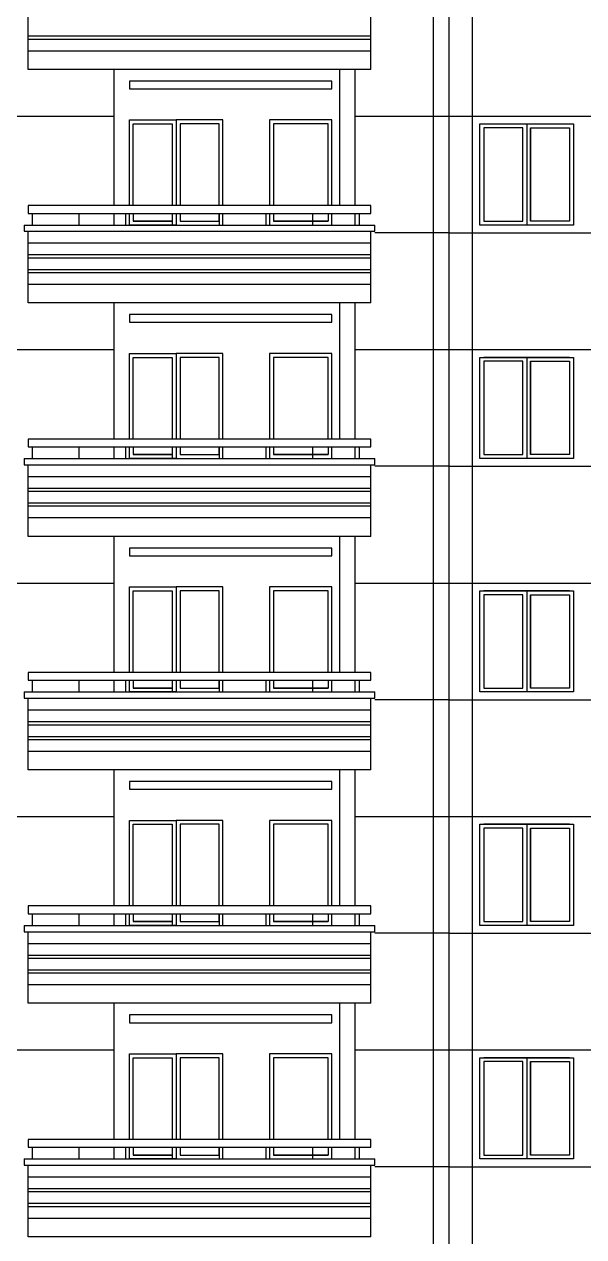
# Model space of a CAD drawing. Header units: millimetres. Extents: x 67970 to 141970, y -58804 to -6404.
# Drawn here: x 117048 to 124230, y -37526 to -21946 of the extents above; entities that cross this region are included whole.
import ezdxf

# ---------------------------------------------------------------- set-up
doc = ezdxf.new("R2010")
doc.units = ezdxf.units.MM
doc.header["$LTSCALE"] = 200
doc.header["$MEASUREMENT"] = 0
doc.layers.add('DIM', color=4, linetype='CONTINUOUS')
doc.layers.add('MDUNG', color=3, linetype='CONTINUOUS')

msp = doc.modelspace()

# ---------------------------------------------------------------- linework, layer by layer
at = {"layer": 'DIM', "color": 4}
for p, q in [((117097.7, -22526.2), (117097.7, -21606.2)), ((121497.7, -22526.2), (121497.7, -21606.2)), ((117097.7, -22096.2), (121497.7, -22096.2)), ((117097.7, -22136.2), (121497.7, -22136.2)), ((117097.7, -22286.2), (121497.7, -22286.2)), ((121497.7, -22526.2), (117097.7, -22526.2)), ((121497.7, -24376.2), (121497.7, -24276.2)), ((117147.7, -24378.2), (117147.7, -24526.2)), ((117747.7, -24378.2), (117747.7, -24526.2)), ((118197.7, -24376.2), (118197.7, -24526.2)), ((118347.7, -24378.2), (118347.7, -24526.2)), ((118947.7, -24378.2), (118947.7, -24526.2)), ((119547.7, -24378.2), (119547.7, -24526.2)), ((120147.7, -24378.2), (120147.7, -24526.2)), ((120747.7, -24378.2), (120747.7, -24526.2)), ((121297.7, -24526.2), (121297.7, -24376.2)), ((121347.7, -24378.2), (121347.7, -24526.2)), ((117047.7, -24526.2), (121547.7, -24526.2)), ((117047.7, -24526.2), (117047.7, -24606.2)), ((117047.7, -24606.2), (121547.7, -24606.2)), ((117097.7, -25526.2), (117097.7, -24606.2)), ((121497.7, -25526.2), (121497.7, -24606.2)), ((121547.7, -24606.2), (121547.7, -24526.2)), ((117097.7, -24756.2), (121497.7, -24756.2)), ((117097.7, -24906.2), (121497.7, -24906.2)), ((117097.7, -24946.2), (121497.7, -24946.2)), ((117097.7, -25096.2), (121497.7, -25096.2)), ((117097.7, -25136.2), (121497.7, -25136.2)), ((117097.7, -25286.2), (121497.7, -25286.2)), ((121497.7, -25526.2), (117097.7, -25526.2)), ((117147.7, -27378.2), (117147.7, -27526.2)), ((117747.7, -27378.2), (117747.7, -27526.2)), ((118197.7, -27376.2), (118197.7, -27526.2)), ((118347.7, -27378.2), (118347.7, -27526.2)), ((118947.7, -27378.2), (118947.7, -27526.2)), ((119547.7, -27378.2), (119547.7, -27526.2)), ((120147.7, -27378.2), (120147.7, -27526.2)), ((120747.7, -27378.2), (120747.7, -27526.2)), ((121297.7, -27526.2), (121297.7, -27376.2)), ((121347.7, -27378.2), (121347.7, -27526.2)), ((121497.7, -27376.2), (121497.7, -27276.2)), ((117047.7, -27526.2), (121547.7, -27526.2)), ((117047.7, -27526.2), (117047.7, -27606.2)), ((121547.7, -27606.2), (121547.7, -27526.2)), ((117047.7, -27606.2), (121547.7, -27606.2)), ((117097.7, -28526.2), (117097.7, -27606.2)), ((121497.7, -28526.2), (121497.7, -27606.2)), ((117097.7, -27756.2), (121497.7, -27756.2)), ((117097.7, -27906.2), (121497.7, -27906.2)), ((117097.7, -27946.2), (121497.7, -27946.2)), ((117097.7, -28096.2), (121497.7, -28096.2)), ((117097.7, -28136.2), (121497.7, -28136.2)), ((117097.7, -28286.2), (121497.7, -28286.2)), ((121497.7, -28526.2), (117097.7, -28526.2)), ((118397.7, -28676.2), (118397.7, -28776.2)), ((120997.7, -28676.2), (118397.7, -28676.2)), ((118397.7, -28776.2), (120997.7, -28776.2)), ((120997.7, -28776.2), (120997.7, -28676.2)), ((118397.7, -30276.2), (118397.7, -29176.2)), ((118397.7, -29176.2), (118997.7, -29176.2)), ((118447.7, -30276.2), (118447.7, -29226.2)), ((118447.7, -29226.2), (118947.7, -29226.2)), ((118947.7, -29226.2), (118947.7, -30276.2)), ((118997.7, -29176.2), (118997.7, -30276.2)), ((119597.7, -29176.2), (118997.7, -29176.2)), ((118997.7, -29176.2), (118997.7, -30276.2)), ((119547.7, -29226.2), (119047.7, -29226.2)), ((119047.7, -29226.2), (119047.7, -30276.2)), ((119547.7, -30276.2), (119547.7, -29226.2)), ((119597.7, -30276.2), (119597.7, -29176.2)), ((120997.7, -29176.2), (120197.7, -29176.2)), ((120197.7, -29176.2), (120197.7, -30276.2)), ((120947.7, -29226.2), (120247.7, -29226.2)), ((120247.7, -29226.2), (120247.7, -30276.2)), ((120947.7, -30276.2), (120947.7, -29226.2)), ((120997.7, -30276.2), (120997.7, -29176.2)), ((121497.7, -30276.2), (117097.7, -30276.2)), ((117097.7, -30276.2), (117097.7, -30376.2)), ((117097.7, -30376.2), (121497.7, -30376.2)), ((117147.7, -30378.2), (117147.7, -30526.2)), ((117147.7, -30378.2), (117147.7, -30526.2)), ((117747.7, -30378.2), (117747.7, -30526.2)), ((117747.7, -30378.2), (117747.7, -30526.2)), ((118197.7, -30376.2), (118197.7, -30526.2)), ((118197.7, -30376.2), (118197.7, -30526.2)), ((118347.7, -30378.2), (118347.7, -30526.2)), ((118347.7, -30378.2), (118347.7, -30526.2)), ((118397.7, -30526.2), (118397.7, -30376.2)), ((118447.7, -30376.2), (118447.7, -30476.2)), ((118947.7, -30376.2), (118947.7, -30476.2)), ((118947.7, -30378.2), (118947.7, -30526.2)), ((118947.7, -30378.2), (118947.7, -30526.2)), ((118997.7, -30376.2), (118997.7, -30526.2)), ((118997.7, -30376.2), (118997.7, -30526.2)), ((119047.7, -30376.2), (119047.7, -30476.2)), ((119547.7, -30476.2), (119547.7, -30376.2)), ((119547.7, -30378.2), (119547.7, -30526.2)), ((119547.7, -30378.2), (119547.7, -30526.2)), ((119597.7, -30526.2), (119597.7, -30376.2)), ((120147.7, -30378.2), (120147.7, -30526.2)), ((120147.7, -30378.2), (120147.7, -30526.2)), ((120197.7, -30376.2), (120197.7, -30526.2)), ((120247.7, -30376.2), (120247.7, -30476.2)), ((120747.7, -30378.2), (120747.7, -30526.2)), ((120747.7, -30378.2), (120747.7, -30526.2)), ((120947.7, -30376.2), (120947.7, -30476.2)), ((120997.7, -30526.2), (120997.7, -30376.2)), ((121297.7, -30526.2), (121297.7, -30376.2)), ((121297.7, -30526.2), (121297.7, -30376.2)), ((121347.7, -30378.2), (121347.7, -30526.2)), ((121347.7, -30378.2), (121347.7, -30526.2)), ((121497.7, -30376.2), (121497.7, -30276.2)), ((121497.7, -30376.2), (121497.7, -30276.2)), ((117047.7, -30526.2), (121547.7, -30526.2)), ((117047.7, -30526.2), (117047.7, -30606.2)), ((117047.7, -30526.2), (121547.7, -30526.2)), ((117047.7, -30526.2), (117047.7, -30606.2)), ((118997.7, -30526.2), (118397.7, -30526.2)), ((118447.7, -30476.2), (118947.7, -30476.2)), ((118947.7, -30476.2), (118447.7, -30476.2)), ((118997.7, -30526.2), (119597.7, -30526.2)), ((119047.7, -30476.2), (119547.7, -30476.2)), ((120197.7, -30526.2), (120997.7, -30526.2)), ((120947.7, -30476.2), (120247.7, -30476.2)), ((120247.7, -30476.2), (120947.7, -30476.2)), ((121547.7, -30606.2), (121547.7, -30526.2)), ((121547.7, -30606.2), (121547.7, -30526.2)), ((117047.7, -30606.2), (121547.7, -30606.2)), ((117047.7, -30606.2), (121547.7, -30606.2)), ((117097.7, -31526.2), (117097.7, -30606.2)), ((117097.7, -31526.2), (117097.7, -30606.2)), ((121497.7, -31526.2), (121497.7, -30606.2)), ((121497.7, -31526.2), (121497.7, -30606.2)), ((117097.7, -30756.2), (121497.7, -30756.2)), ((117097.7, -30756.2), (121497.7, -30756.2)), ((117097.7, -30906.2), (121497.7, -30906.2)), ((117097.7, -30906.2), (121497.7, -30906.2)), ((117097.7, -30946.2), (121497.7, -30946.2)), ((117097.7, -30946.2), (121497.7, -30946.2)), ((117097.7, -31096.2), (121497.7, -31096.2)), ((117097.7, -31096.2), (121497.7, -31096.2)), ((117097.7, -31136.2), (121497.7, -31136.2)), ((117097.7, -31136.2), (121497.7, -31136.2)), ((117097.7, -31286.2), (121497.7, -31286.2)), ((117097.7, -31286.2), (121497.7, -31286.2)), ((121497.7, -31526.2), (117097.7, -31526.2)), ((121497.7, -31526.2), (117097.7, -31526.2)), ((118397.7, -31676.2), (118397.7, -31776.2)), ((120997.7, -31676.2), (118397.7, -31676.2)), ((118397.7, -31676.2), (118397.7, -31776.2)), ((120997.7, -31676.2), (118397.7, -31676.2)), ((118397.7, -31776.2), (120997.7, -31776.2)), ((118397.7, -31776.2), (120997.7, -31776.2)), ((120997.7, -31776.2), (120997.7, -31676.2)), ((120997.7, -31776.2), (120997.7, -31676.2)), ((118397.7, -33276.2), (118397.7, -32176.2)), ((118397.7, -32176.2), (118997.7, -32176.2)), ((118397.7, -33276.2), (118397.7, -32176.2)), ((118397.7, -32176.2), (118997.7, -32176.2)), ((118447.7, -33276.2), (118447.7, -32226.2)), ((118447.7, -32226.2), (118947.7, -32226.2)), ((118447.7, -33276.2), (118447.7, -32226.2)), ((118447.7, -32226.2), (118947.7, -32226.2)), ((118947.7, -32226.2), (118947.7, -33276.2)), ((118947.7, -32226.2), (118947.7, -33276.2)), ((118997.7, -32176.2), (118997.7, -33276.2)), ((119597.7, -32176.2), (118997.7, -32176.2)), ((118997.7, -32176.2), (118997.7, -33276.2)), ((118997.7, -32176.2), (118997.7, -33276.2)), ((119597.7, -32176.2), (118997.7, -32176.2)), ((118997.7, -32176.2), (118997.7, -33276.2)), ((119547.7, -32226.2), (119047.7, -32226.2)), ((119047.7, -32226.2), (119047.7, -33276.2)), ((119547.7, -32226.2), (119047.7, -32226.2)), ((119047.7, -32226.2), (119047.7, -33276.2)), ((119547.7, -33276.2), (119547.7, -32226.2)), ((119547.7, -33276.2), (119547.7, -32226.2)), ((119597.7, -33276.2), (119597.7, -32176.2)), ((119597.7, -33276.2), (119597.7, -32176.2)), ((120997.7, -32176.2), (120197.7, -32176.2)), ((120197.7, -32176.2), (120197.7, -33276.2)), ((120997.7, -32176.2), (120197.7, -32176.2)), ((120197.7, -32176.2), (120197.7, -33276.2)), ((120947.7, -32226.2), (120247.7, -32226.2)), ((120247.7, -32226.2), (120247.7, -33276.2)), ((120947.7, -32226.2), (120247.7, -32226.2)), ((120247.7, -32226.2), (120247.7, -33276.2)), ((120947.7, -33276.2), (120947.7, -32226.2)), ((120947.7, -33276.2), (120947.7, -32226.2)), ((120997.7, -33276.2), (120997.7, -32176.2)), ((120997.7, -33276.2), (120997.7, -32176.2)), ((121497.7, -33276.2), (117097.7, -33276.2)), ((117097.7, -33276.2), (117097.7, -33376.2)), ((121497.7, -33276.2), (117097.7, -33276.2)), ((117097.7, -33276.2), (117097.7, -33376.2)), ((121497.7, -33376.2), (121497.7, -33276.2)), ((121497.7, -33376.2), (121497.7, -33276.2)), ((121497.7, -33376.2), (121497.7, -33276.2)), ((117097.7, -33376.2), (121497.7, -33376.2)), ((117097.7, -33376.2), (121497.7, -33376.2)), ((117147.7, -33378.2), (117147.7, -33526.2)), ((117147.7, -33378.2), (117147.7, -33526.2)), ((117147.7, -33378.2), (117147.7, -33526.2)), ((117747.7, -33378.2), (117747.7, -33526.2)), ((117747.7, -33378.2), (117747.7, -33526.2)), ((117747.7, -33378.2), (117747.7, -33526.2)), ((118197.7, -33376.2), (118197.7, -33526.2)), ((118197.7, -33376.2), (118197.7, -33526.2)), ((118197.7, -33376.2), (118197.7, -33526.2)), ((118347.7, -33378.2), (118347.7, -33526.2)), ((118347.7, -33378.2), (118347.7, -33526.2)), ((118347.7, -33378.2), (118347.7, -33526.2)), ((118397.7, -33526.2), (118397.7, -33376.2)), ((118397.7, -33526.2), (118397.7, -33376.2)), ((118447.7, -33376.2), (118447.7, -33476.2)), ((118447.7, -33376.2), (118447.7, -33476.2)), ((118447.7, -33476.2), (118947.7, -33476.2)), ((118947.7, -33476.2), (118447.7, -33476.2)), ((118447.7, -33476.2), (118947.7, -33476.2)), ((118947.7, -33476.2), (118447.7, -33476.2)), ((118947.7, -33376.2), (118947.7, -33476.2)), ((118947.7, -33376.2), (118947.7, -33476.2)), ((118947.7, -33378.2), (118947.7, -33526.2)), ((118947.7, -33378.2), (118947.7, -33526.2)), ((118947.7, -33378.2), (118947.7, -33526.2)), ((118997.7, -33376.2), (118997.7, -33526.2)), ((118997.7, -33376.2), (118997.7, -33526.2)), ((118997.7, -33376.2), (118997.7, -33526.2)), ((118997.7, -33376.2), (118997.7, -33526.2)), ((119047.7, -33376.2), (119047.7, -33476.2)), ((119047.7, -33376.2), (119047.7, -33476.2)), ((119047.7, -33476.2), (119547.7, -33476.2)), ((119047.7, -33476.2), (119547.7, -33476.2)), ((119547.7, -33476.2), (119547.7, -33376.2)), ((119547.7, -33476.2), (119547.7, -33376.2)), ((119547.7, -33378.2), (119547.7, -33526.2)), ((119547.7, -33378.2), (119547.7, -33526.2)), ((119547.7, -33378.2), (119547.7, -33526.2)), ((119597.7, -33526.2), (119597.7, -33376.2)), ((119597.7, -33526.2), (119597.7, -33376.2)), ((120147.7, -33378.2), (120147.7, -33526.2)), ((120147.7, -33378.2), (120147.7, -33526.2)), ((120147.7, -33378.2), (120147.7, -33526.2)), ((120197.7, -33376.2), (120197.7, -33526.2)), ((120197.7, -33376.2), (120197.7, -33526.2)), ((120247.7, -33376.2), (120247.7, -33476.2)), ((120247.7, -33376.2), (120247.7, -33476.2)), ((120947.7, -33476.2), (120247.7, -33476.2)), ((120247.7, -33476.2), (120947.7, -33476.2)), ((120947.7, -33476.2), (120247.7, -33476.2)), ((120247.7, -33476.2), (120947.7, -33476.2)), ((120747.7, -33378.2), (120747.7, -33526.2)), ((120747.7, -33378.2), (120747.7, -33526.2)), ((120747.7, -33378.2), (120747.7, -33526.2)), ((120947.7, -33376.2), (120947.7, -33476.2)), ((120947.7, -33376.2), (120947.7, -33476.2)), ((120997.7, -33526.2), (120997.7, -33376.2)), ((120997.7, -33526.2), (120997.7, -33376.2)), ((121297.7, -33526.2), (121297.7, -33376.2)), ((121297.7, -33526.2), (121297.7, -33376.2)), ((121297.7, -33526.2), (121297.7, -33376.2)), ((121347.7, -33378.2), (121347.7, -33526.2)), ((121347.7, -33378.2), (121347.7, -33526.2)), ((121347.7, -33378.2), (121347.7, -33526.2)), ((117047.7, -33526.2), (121547.7, -33526.2)), ((117047.7, -33526.2), (117047.7, -33606.2)), ((117047.7, -33526.2), (121547.7, -33526.2)), ((117047.7, -33526.2), (117047.7, -33606.2)), ((117047.7, -33526.2), (121547.7, -33526.2)), ((117047.7, -33526.2), (117047.7, -33606.2)), ((117047.7, -33606.2), (121547.7, -33606.2)), ((117047.7, -33606.2), (121547.7, -33606.2)), ((117047.7, -33606.2), (121547.7, -33606.2)), ((117097.7, -34526.2), (117097.7, -33606.2)), ((117097.7, -34526.2), (117097.7, -33606.2)), ((117097.7, -34526.2), (117097.7, -33606.2)), ((118997.7, -33526.2), (118397.7, -33526.2)), ((118997.7, -33526.2), (118397.7, -33526.2)), ((118997.7, -33526.2), (119597.7, -33526.2)), ((118997.7, -33526.2), (119597.7, -33526.2)), ((120197.7, -33526.2), (120997.7, -33526.2)), ((120197.7, -33526.2), (120997.7, -33526.2)), ((121497.7, -34526.2), (121497.7, -33606.2)), ((121497.7, -34526.2), (121497.7, -33606.2)), ((121497.7, -34526.2), (121497.7, -33606.2)), ((121547.7, -33606.2), (121547.7, -33526.2)), ((121547.7, -33606.2), (121547.7, -33526.2)), ((121547.7, -33606.2), (121547.7, -33526.2)), ((117097.7, -33756.2), (121497.7, -33756.2)), ((117097.7, -33756.2), (121497.7, -33756.2)), ((117097.7, -33756.2), (121497.7, -33756.2)), ((117097.7, -33906.2), (121497.7, -33906.2)), ((117097.7, -33906.2), (121497.7, -33906.2)), ((117097.7, -33906.2), (121497.7, -33906.2)), ((117097.7, -33946.2), (121497.7, -33946.2)), ((117097.7, -33946.2), (121497.7, -33946.2)), ((117097.7, -33946.2), (121497.7, -33946.2)), ((117097.7, -34096.2), (121497.7, -34096.2)), ((117097.7, -34096.2), (121497.7, -34096.2)), ((117097.7, -34096.2), (121497.7, -34096.2)), ((117097.7, -34136.2), (121497.7, -34136.2)), ((117097.7, -34136.2), (121497.7, -34136.2)), ((117097.7, -34136.2), (121497.7, -34136.2)), ((117097.7, -34286.2), (121497.7, -34286.2)), ((117097.7, -34286.2), (121497.7, -34286.2)), ((117097.7, -34286.2), (121497.7, -34286.2)), ((121497.7, -34526.2), (117097.7, -34526.2)), ((121497.7, -34526.2), (117097.7, -34526.2)), ((121497.7, -34526.2), (117097.7, -34526.2)), ((121497.7, -36376.2), (121497.7, -36276.2)), ((117147.7, -36378.2), (117147.7, -36526.2)), ((117747.7, -36378.2), (117747.7, -36526.2)), ((118197.7, -36376.2), (118197.7, -36526.2)), ((118347.7, -36378.2), (118347.7, -36526.2)), ((118947.7, -36378.2), (118947.7, -36526.2)), ((119547.7, -36378.2), (119547.7, -36526.2)), ((120147.7, -36378.2), (120147.7, -36526.2)), ((120747.7, -36378.2), (120747.7, -36526.2)), ((121297.7, -36526.2), (121297.7, -36376.2)), ((121347.7, -36378.2), (121347.7, -36526.2)), ((117047.7, -36526.2), (121547.7, -36526.2)), ((117047.7, -36526.2), (117047.7, -36606.2)), ((117047.7, -36606.2), (121547.7, -36606.2)), ((117097.7, -37526.2), (117097.7, -36606.2)), ((121497.7, -37526.2), (121497.7, -36606.2)), ((121547.7, -36606.2), (121547.7, -36526.2)), ((117097.7, -36756.2), (121497.7, -36756.2)), ((117097.7, -36906.2), (121497.7, -36906.2)), ((117097.7, -36946.2), (121497.7, -36946.2)), ((117097.7, -37096.2), (121497.7, -37096.2)), ((117097.7, -37136.2), (121497.7, -37136.2)), ((117097.7, -37286.2), (121497.7, -37286.2)), ((121497.7, -37526.2), (117097.7, -37526.2))]:
    msp.add_line(p, q, dxfattribs=at)
at = {"layer": 'DIM', "color": 2, "linetype": 'Continuous'}
for p, q in [((123497.7, -23226.2), (123497.7, -24526.2)), ((123547.7, -23276.2), (123547.7, -24476.2)), ((124047.7, -26226.2), (122947.7, -26226.2)), ((123497.7, -26226.2), (123497.7, -27526.2)), ((123547.7, -26276.2), (123547.7, -27476.2)), ((122897.7, -29226.2), (124097.7, -29226.2)), ((122897.7, -30526.2), (122897.7, -29226.2)), ((124047.7, -29226.2), (122947.7, -29226.2)), ((124047.7, -29226.2), (122947.7, -29226.2)), ((122947.7, -29276.2), (122947.7, -30476.2)), ((123447.7, -29276.2), (122947.7, -29276.2)), ((123447.7, -30476.2), (123447.7, -29276.2)), ((123497.7, -29226.2), (123497.7, -30526.2)), ((123497.7, -29226.2), (123497.7, -30526.2)), ((123547.7, -29276.2), (123547.7, -30476.2)), ((123547.7, -30476.2), (123547.7, -29276.2)), ((123547.7, -29276.2), (124047.7, -29276.2)), ((123547.7, -29276.2), (123547.7, -30476.2)), ((124047.7, -29276.2), (124047.7, -30476.2)), ((124097.7, -29226.2), (124097.7, -30526.2)), ((124097.7, -30526.2), (122897.7, -30526.2)), ((122947.7, -30476.2), (123447.7, -30476.2)), ((124047.7, -30476.2), (123547.7, -30476.2)), ((122897.7, -32226.2), (124097.7, -32226.2)), ((122897.7, -33526.2), (122897.7, -32226.2)), ((122897.7, -32226.2), (124097.7, -32226.2)), ((122897.7, -33526.2), (122897.7, -32226.2)), ((124047.7, -32226.2), (122947.7, -32226.2)), ((124047.7, -32226.2), (122947.7, -32226.2)), ((124047.7, -32226.2), (122947.7, -32226.2)), ((123497.7, -32226.2), (123497.7, -33526.2)), ((123497.7, -32226.2), (123497.7, -33526.2)), ((123497.7, -32226.2), (123497.7, -33526.2)), ((124097.7, -32226.2), (124097.7, -33526.2)), ((124097.7, -32226.2), (124097.7, -33526.2)), ((122947.7, -32276.2), (122947.7, -33476.2)), ((123447.7, -32276.2), (122947.7, -32276.2)), ((122947.7, -32276.2), (122947.7, -33476.2)), ((123447.7, -32276.2), (122947.7, -32276.2)), ((123447.7, -33476.2), (123447.7, -32276.2)), ((123447.7, -33476.2), (123447.7, -32276.2)), ((123547.7, -32276.2), (123547.7, -33476.2)), ((123547.7, -32276.2), (123547.7, -33476.2)), ((123547.7, -33476.2), (123547.7, -32276.2)), ((123547.7, -32276.2), (124047.7, -32276.2)), ((123547.7, -33476.2), (123547.7, -32276.2)), ((123547.7, -32276.2), (124047.7, -32276.2)), ((123547.7, -32276.2), (123547.7, -33476.2)), ((124047.7, -32276.2), (124047.7, -33476.2)), ((124047.7, -32276.2), (124047.7, -33476.2)), ((122947.7, -33476.2), (123447.7, -33476.2)), ((122947.7, -33476.2), (123447.7, -33476.2)), ((124047.7, -33476.2), (123547.7, -33476.2)), ((124047.7, -33476.2), (123547.7, -33476.2)), ((124097.7, -33526.2), (122897.7, -33526.2)), ((124097.7, -33526.2), (122897.7, -33526.2)), ((124047.7, -35226.2), (122947.7, -35226.2)), ((123497.7, -35226.2), (123497.7, -36526.2)), ((123547.7, -35276.2), (123547.7, -36476.2))]:
    msp.add_line(p, q, dxfattribs=at)
at = {"layer": 'DIM', "color": 4}
for points in [[(118397.7, -22676.2), (118397.7, -22776.2), (120997.7, -22776.2), (120997.7, -22676.2)], [(118397.7, -25676.2), (118397.7, -25776.2), (120997.7, -25776.2), (120997.7, -25676.2)], [(118397.7, -28676.2), (118397.7, -28776.2), (120997.7, -28776.2), (120997.7, -28676.2)], [(118397.7, -31676.2), (118397.7, -31776.2), (120997.7, -31776.2), (120997.7, -31676.2)], [(118397.7, -34676.2), (118397.7, -34776.2), (120997.7, -34776.2), (120997.7, -34676.2)]]:
    msp.add_lwpolyline(points, close=True, dxfattribs=at)
for points in [[(118397.7, -24276.2), (118397.7, -23176.2), (118997.7, -23176.2), (118997.7, -24276.2)], [(119597.7, -24276.2), (119597.7, -23176.2), (118997.7, -23176.2), (118997.7, -24276.2)], [(120997.7, -24276.2), (120997.7, -23176.2), (120197.7, -23176.2), (120197.7, -24276.2)], [(118447.7, -24276.2), (118447.7, -23226.2), (118947.7, -23226.2), (118947.7, -24276.2)], [(119547.7, -24276.2), (119547.7, -23226.2), (119047.7, -23226.2), (119047.7, -24276.2)], [(120947.7, -24276.2), (120947.7, -23226.2), (120247.7, -23226.2), (120247.7, -24276.2)], [(121497.7, -24276.2), (117097.7, -24276.2), (117097.7, -24376.2), (121497.7, -24376.2)], [(118997.7, -24376.2), (118997.7, -24526.2), (118397.7, -24526.2)], [(118397.7, -24526.2), (118397.7, -24376.2)], [(118447.7, -24376.2), (118447.7, -24476.2), (118947.7, -24476.2)], [(118947.7, -24376.2), (118947.7, -24476.2), (118447.7, -24476.2)], [(118997.7, -24376.2), (118997.7, -24526.2), (119597.7, -24526.2)], [(119047.7, -24376.2), (119047.7, -24476.2), (119547.7, -24476.2)], [(119547.7, -24476.2), (119547.7, -24376.2)], [(119597.7, -24526.2), (119597.7, -24376.2)], [(120197.7, -24376.2), (120197.7, -24526.2), (120997.7, -24526.2)], [(120947.7, -24376.2), (120947.7, -24476.2), (120247.7, -24476.2)], [(120247.7, -24376.2), (120247.7, -24476.2), (120947.7, -24476.2)], [(120997.7, -24526.2), (120997.7, -24376.2)], [(118397.7, -27276.2), (118397.7, -26176.2), (118997.7, -26176.2), (118997.7, -27276.2)], [(118447.7, -27276.2), (118447.7, -26226.2), (118947.7, -26226.2), (118947.7, -27276.2)], [(119597.7, -27276.2), (119597.7, -26176.2), (118997.7, -26176.2), (118997.7, -27276.2)], [(119547.7, -27276.2), (119547.7, -26226.2), (119047.7, -26226.2), (119047.7, -27276.2)], [(120997.7, -27276.2), (120997.7, -26176.2), (120197.7, -26176.2), (120197.7, -27276.2)], [(120947.7, -27276.2), (120947.7, -26226.2), (120247.7, -26226.2), (120247.7, -27276.2)], [(121497.7, -27276.2), (117097.7, -27276.2), (117097.7, -27376.2), (121497.7, -27376.2)], [(118997.7, -27376.2), (118997.7, -27526.2), (118397.7, -27526.2)], [(118397.7, -27526.2), (118397.7, -27376.2)], [(118447.7, -27376.2), (118447.7, -27476.2), (118947.7, -27476.2)], [(118947.7, -27376.2), (118947.7, -27476.2), (118447.7, -27476.2)], [(118997.7, -27376.2), (118997.7, -27526.2), (119597.7, -27526.2)], [(119047.7, -27376.2), (119047.7, -27476.2), (119547.7, -27476.2)], [(119547.7, -27476.2), (119547.7, -27376.2)], [(119597.7, -27526.2), (119597.7, -27376.2)], [(120197.7, -27376.2), (120197.7, -27526.2), (120997.7, -27526.2)], [(120947.7, -27376.2), (120947.7, -27476.2), (120247.7, -27476.2)], [(120247.7, -27376.2), (120247.7, -27476.2), (120947.7, -27476.2)], [(120997.7, -27526.2), (120997.7, -27376.2)], [(118397.7, -30276.2), (118397.7, -29176.2), (118997.7, -29176.2), (118997.7, -30276.2)], [(118447.7, -30276.2), (118447.7, -29226.2), (118947.7, -29226.2), (118947.7, -30276.2)], [(119597.7, -30276.2), (119597.7, -29176.2), (118997.7, -29176.2), (118997.7, -30276.2)], [(119547.7, -30276.2), (119547.7, -29226.2), (119047.7, -29226.2), (119047.7, -30276.2)], [(120997.7, -30276.2), (120997.7, -29176.2), (120197.7, -29176.2), (120197.7, -30276.2)], [(120947.7, -30276.2), (120947.7, -29226.2), (120247.7, -29226.2), (120247.7, -30276.2)], [(121497.7, -30276.2), (117097.7, -30276.2), (117097.7, -30376.2), (121497.7, -30376.2)], [(118997.7, -30376.2), (118997.7, -30526.2), (118397.7, -30526.2)], [(118397.7, -30526.2), (118397.7, -30376.2)], [(118447.7, -30376.2), (118447.7, -30476.2), (118947.7, -30476.2)], [(118947.7, -30376.2), (118947.7, -30476.2), (118447.7, -30476.2)], [(118997.7, -30376.2), (118997.7, -30526.2), (119597.7, -30526.2)], [(119047.7, -30376.2), (119047.7, -30476.2), (119547.7, -30476.2)], [(119547.7, -30476.2), (119547.7, -30376.2)], [(119597.7, -30526.2), (119597.7, -30376.2)], [(120197.7, -30376.2), (120197.7, -30526.2), (120997.7, -30526.2)], [(120947.7, -30376.2), (120947.7, -30476.2), (120247.7, -30476.2)], [(120247.7, -30376.2), (120247.7, -30476.2), (120947.7, -30476.2)], [(120997.7, -30526.2), (120997.7, -30376.2)], [(118397.7, -33276.2), (118397.7, -32176.2), (118997.7, -32176.2), (118997.7, -33276.2)], [(118447.7, -33276.2), (118447.7, -32226.2), (118947.7, -32226.2), (118947.7, -33276.2)], [(119597.7, -33276.2), (119597.7, -32176.2), (118997.7, -32176.2), (118997.7, -33276.2)], [(119547.7, -33276.2), (119547.7, -32226.2), (119047.7, -32226.2), (119047.7, -33276.2)], [(120997.7, -33276.2), (120997.7, -32176.2), (120197.7, -32176.2), (120197.7, -33276.2)], [(120947.7, -33276.2), (120947.7, -32226.2), (120247.7, -32226.2), (120247.7, -33276.2)], [(121497.7, -33276.2), (117097.7, -33276.2), (117097.7, -33376.2), (121497.7, -33376.2)], [(118997.7, -33376.2), (118997.7, -33526.2), (118397.7, -33526.2)], [(118397.7, -33526.2), (118397.7, -33376.2)], [(118447.7, -33376.2), (118447.7, -33476.2), (118947.7, -33476.2)], [(118947.7, -33376.2), (118947.7, -33476.2), (118447.7, -33476.2)], [(118997.7, -33376.2), (118997.7, -33526.2), (119597.7, -33526.2)], [(119047.7, -33376.2), (119047.7, -33476.2), (119547.7, -33476.2)], [(119547.7, -33476.2), (119547.7, -33376.2)], [(119597.7, -33526.2), (119597.7, -33376.2)], [(120197.7, -33376.2), (120197.7, -33526.2), (120997.7, -33526.2)], [(120947.7, -33376.2), (120947.7, -33476.2), (120247.7, -33476.2)], [(120247.7, -33376.2), (120247.7, -33476.2), (120947.7, -33476.2)], [(120997.7, -33526.2), (120997.7, -33376.2)], [(118397.7, -36276.2), (118397.7, -35176.2), (118997.7, -35176.2), (118997.7, -36276.2)], [(119597.7, -36276.2), (119597.7, -35176.2), (118997.7, -35176.2), (118997.7, -36276.2)], [(120997.7, -36276.2), (120997.7, -35176.2), (120197.7, -35176.2), (120197.7, -36276.2)], [(118447.7, -36276.2), (118447.7, -35226.2), (118947.7, -35226.2), (118947.7, -36276.2)], [(119547.7, -36276.2), (119547.7, -35226.2), (119047.7, -35226.2), (119047.7, -36276.2)], [(120947.7, -36276.2), (120947.7, -35226.2), (120247.7, -35226.2), (120247.7, -36276.2)], [(121497.7, -36276.2), (117097.7, -36276.2), (117097.7, -36376.2), (121497.7, -36376.2)], [(118997.7, -36376.2), (118997.7, -36526.2), (118397.7, -36526.2)], [(118397.7, -36526.2), (118397.7, -36376.2)], [(118447.7, -36376.2), (118447.7, -36476.2), (118947.7, -36476.2)], [(118947.7, -36376.2), (118947.7, -36476.2), (118447.7, -36476.2)], [(118997.7, -36376.2), (118997.7, -36526.2), (119597.7, -36526.2)], [(119047.7, -36376.2), (119047.7, -36476.2), (119547.7, -36476.2)], [(119547.7, -36476.2), (119547.7, -36376.2)], [(119597.7, -36526.2), (119597.7, -36376.2)], [(120197.7, -36376.2), (120197.7, -36526.2), (120997.7, -36526.2)], [(120947.7, -36376.2), (120947.7, -36476.2), (120247.7, -36476.2)], [(120247.7, -36376.2), (120247.7, -36476.2), (120947.7, -36476.2)], [(120997.7, -36526.2), (120997.7, -36376.2)]]:
    msp.add_lwpolyline(points, dxfattribs=at)
at = {"layer": 'DIM', "color": 2, "linetype": 'Continuous'}
for points in [[(122897.7, -23226.2), (124097.7, -23226.2), (124097.7, -24526.2), (122897.7, -24526.2)], [(122947.7, -23276.2), (122947.7, -24476.2), (123447.7, -24476.2), (123447.7, -23276.2)], [(124047.7, -23276.2), (124047.7, -24476.2), (123547.7, -24476.2), (123547.7, -23276.2)], [(122897.7, -26226.2), (124097.7, -26226.2), (124097.7, -27526.2), (122897.7, -27526.2)], [(122947.7, -26276.2), (122947.7, -27476.2), (123447.7, -27476.2), (123447.7, -26276.2)], [(124047.7, -26276.2), (124047.7, -27476.2), (123547.7, -27476.2), (123547.7, -26276.2)], [(122897.7, -35226.2), (124097.7, -35226.2), (124097.7, -36526.2), (122897.7, -36526.2)], [(122947.7, -35276.2), (122947.7, -36476.2), (123447.7, -36476.2), (123447.7, -35276.2)], [(124047.7, -35276.2), (124047.7, -36476.2), (123547.7, -36476.2), (123547.7, -35276.2)]]:
    msp.add_lwpolyline(points, close=True, dxfattribs=at)
at = {"layer": 'MDUNG', "color": 3}
for p, q in [((122797.7, -14126.2), (122797.7, -40863.3)), ((122297.7, -19576.2), (122297.7, -22726.2)), ((122497.7, -19576.2), (122497.7, -22726.2)), ((122497.7, -19576.2), (122497.7, -22726.2)), ((118197.7, -22526.2), (118197.7, -24276.2)), ((121097.7, -24276.2), (121097.7, -22526.2)), ((122297.7, -22576.2), (122297.7, -25726.2)), ((122497.7, -22576.2), (122497.7, -25726.2)), ((122497.7, -22576.2), (122497.7, -25726.2)), ((111397.7, -23126.2), (118197.7, -23126.2)), ((111397.7, -23126.2), (118197.7, -23126.2)), ((114697.7, -23126.2), (118197.7, -23126.2)), ((121297.7, -23126.2), (122497.7, -23126.2)), ((122497.7, -23126.2), (126297.7, -23126.2)), ((122497.7, -24626.2), (121547.7, -24626.2)), ((122497.7, -24626.2), (126297.7, -24626.2)), ((118197.7, -25526.2), (118197.7, -27276.2)), ((121097.7, -27276.2), (121097.7, -25526.2)), ((122297.7, -25576.2), (122297.7, -28726.2)), ((122497.7, -25576.2), (122497.7, -28726.2)), ((122497.7, -25576.2), (122497.7, -28726.2)), ((111397.7, -26126.2), (118197.7, -26126.2)), ((111397.7, -26126.2), (118197.7, -26126.2)), ((114697.7, -26126.2), (118197.7, -26126.2)), ((121297.7, -26126.2), (122497.7, -26126.2)), ((122497.7, -26126.2), (126297.7, -26126.2)), ((122497.7, -27626.2), (121547.7, -27626.2)), ((122497.7, -27626.2), (126297.7, -27626.2)), ((118197.7, -28526.2), (118197.7, -30276.2)), ((118197.7, -28526.2), (118197.7, -30276.2)), ((121097.7, -30276.2), (121097.7, -28526.2)), ((121097.7, -30276.2), (121097.7, -28526.2)), ((122297.7, -28576.2), (122297.7, -31726.2)), ((122297.7, -28576.2), (122297.7, -31726.2)), ((122497.7, -28576.2), (122497.7, -31726.2)), ((122497.7, -28576.2), (122497.7, -31726.2)), ((122497.7, -28576.2), (122497.7, -31726.2)), ((122497.7, -28576.2), (122497.7, -31726.2)), ((107097.7, -29126.2), (118197.7, -29126.2)), ((107097.7, -29126.2), (118197.7, -29126.2)), ((114697.7, -29126.2), (118197.7, -29126.2)), ((121297.7, -29126.2), (122497.7, -29126.2)), ((122497.7, -29126.2), (126297.7, -29126.2)), ((122497.7, -30626.2), (121547.7, -30626.2)), ((122497.7, -30626.2), (126297.7, -30626.2)), ((118197.7, -31526.2), (118197.7, -33276.2)), ((118197.7, -31526.2), (118197.7, -33276.2)), ((118197.7, -31526.2), (118197.7, -33276.2)), ((121097.7, -33276.2), (121097.7, -31526.2)), ((121097.7, -33276.2), (121097.7, -31526.2)), ((121097.7, -33276.2), (121097.7, -31526.2)), ((122297.7, -31576.2), (122297.7, -34726.2)), ((122297.7, -31576.2), (122297.7, -34726.2)), ((122297.7, -31576.2), (122297.7, -34726.2)), ((122497.7, -31576.2), (122497.7, -34726.2)), ((122497.7, -31576.2), (122497.7, -34726.2)), ((122497.7, -31576.2), (122497.7, -34726.2)), ((122497.7, -31576.2), (122497.7, -34726.2)), ((122497.7, -31576.2), (122497.7, -34726.2)), ((122497.7, -31576.2), (122497.7, -34726.2)), ((111397.7, -32126.2), (118197.7, -32126.2)), ((111397.7, -32126.2), (118197.7, -32126.2)), ((114697.7, -32126.2), (118197.7, -32126.2)), ((121297.7, -32126.2), (122297.7, -32126.2)), ((122297.7, -32126.2), (126297.7, -32126.2)), ((122497.7, -33626.2), (121547.7, -33626.2)), ((122497.7, -33626.2), (126297.7, -33626.2)), ((118197.7, -34526.2), (118197.7, -36276.2)), ((121097.7, -36276.2), (121097.7, -34526.2)), ((122297.7, -34576.2), (122297.7, -37726.2)), ((122497.7, -34576.2), (122497.7, -37726.2)), ((122497.7, -34576.2), (122497.7, -37726.2)), ((111397.7, -35126.2), (118197.7, -35126.2)), ((111397.7, -35126.2), (118197.7, -35126.2)), ((122297.7, -35126.2), (126297.7, -35126.2)), ((122497.7, -36626.2), (121547.7, -36626.2)), ((122497.7, -36626.2), (126297.7, -36626.2))]:
    msp.add_line(p, q, dxfattribs=at)
at = {"layer": 'MDUNG'}
for p, q in [((121297.7, -24276.2), (121297.7, -22526.2)), ((121297.7, -27276.2), (121297.7, -25526.2)), ((121297.7, -30276.2), (121297.7, -28526.2)), ((121297.7, -30276.2), (121297.7, -28526.2)), ((121297.7, -33276.2), (121297.7, -31526.2)), ((121297.7, -33276.2), (121297.7, -31526.2)), ((121297.7, -33276.2), (121297.7, -31526.2)), ((121297.7, -36276.2), (121297.7, -34526.2)), ((121297.7, -35126.2), (122297.7, -35126.2))]:
    msp.add_line(p, q, dxfattribs=at)

doc.saveas('drawing.dxf')
